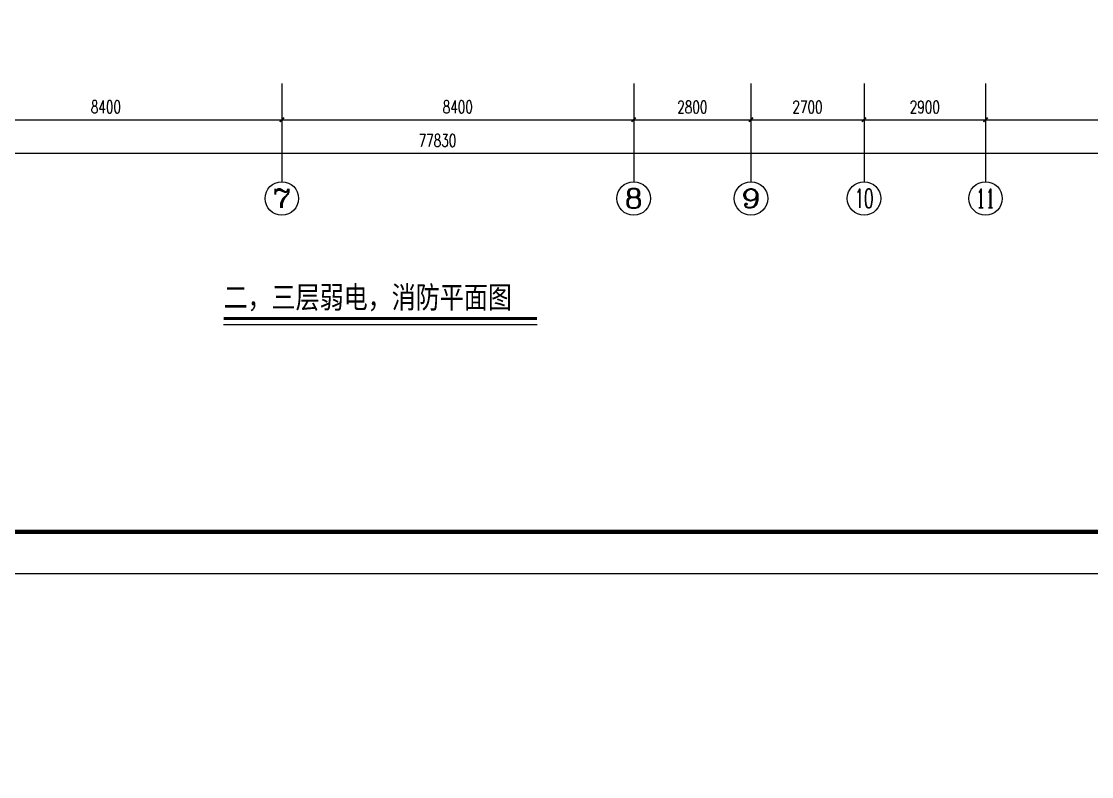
# Model space of a CAD drawing. Extents: x 2166032 to 5302137, y 581493 to 2416206.
# Drawn here: x 2596971 to 2622521, y 1105586 to 1123625 of the extents above; entities that cross this region are included whole.
import ezdxf
from ezdxf.enums import TextEntityAlignment as Align

# ---------------------------------------------------------------- set-up
doc = ezdxf.new("R2010")
doc.units = 0
doc.header["$LTSCALE"] = 1000
doc.header["$MEASUREMENT"] = 0
for name, color, linetype in [('AXIS', 3, 'Continuous'), ('AXIS_TEXT', 7, 'Continuous'), ('DIM_SYMB', 3, 'Continuous'), ('PUB_TEXT', 7, 'Continuous'), ('PUB_TITLE', 137, 'Continuous')]:
    doc.layers.add(name, color=color, linetype=linetype)
doc.styles.add('_TCH_AXIS', font='complex_.ttf')
doc.styles.add('COMPLEX', font='complex_.ttf')
doc.styles.add('DIM_FONT', font='simplex_.ttf', dxfattribs={"width": 0.7})
doc.styles.add('hz（黑）', font='simhei.ttf', dxfattribs={"width": 0.8})
doc.dimstyles.new('DIMN', dxfattribs={"dimtxt": 300, "dimasz": 100, "dimexe": 250, "dimexo": 300, "dimgap": 150, "dimtad": 1, "dimdec": 0, "dimzin": 0, "dimdsep": 46, "dimtxsty": 'DIM_FONT', "dimblk": 'ARCHTICK', "dimcen": 0.09, "dimclrt": 7, "dimazin": 2, "dimtfac": 1, "dimtdec": 0, "dimtix": 1, "dimtmove": 2, "dimatfit": 3, "dimldrblk": 'ARCHTICK', "dimfxl": 1, "dimtolj": 1, "dimtzin": 0, "dimarcsym": 0})

# ---------------------------------------------------------------- blocks, each defined once
blk = doc.blocks.new('_ArchTick')
at = {"color": 0, "linetype": 'ByBlock', "const_width": 0.4}
blk.add_lwpolyline([(-0.5, -0.5), (0.5, 0.5)], dxfattribs=at)
blk = doc.blocks.new('*D2700')
at = {"layer": 'AXIS', "color": 0, "lineweight": -2}
for p, q in [((2594789, 1122138), (2594789, 1121027)), ((2603189, 1122138), (2603189, 1121027)), ((2594789, 1121277), (2603189, 1121277))]:
    blk.add_line(p, q, dxfattribs=at)
at = {"layer": 'Defpoints', "color": 0}
for p in [(2594789, 1122438), (2603189, 1122438), (2603189, 1121277)]:
    blk.add_point(p, dxfattribs=at)
at = {"layer": 'AXIS', "color": 0, "lineweight": -2, "xscale": 100, "yscale": 100, "zscale": 100, "rotation": 180}
blk.add_blockref('_ArchTick', (2594789, 1121277), dxfattribs=at)
at = {"layer": 'AXIS', "color": 0, "lineweight": -2, "xscale": 100, "yscale": 100, "zscale": 100}
blk.add_blockref('_ArchTick', (2603189, 1121277), dxfattribs=at)
at = {"layer": 'AXIS', "color": 7, "insert": (2598989, 1121582), "char_height": 300, "attachment_point": 5, "style": 'DIM_FONT'}
blk.add_mtext('\\A1;8400', dxfattribs=at)
blk = doc.blocks.new('*D2701')
at = {"layer": 'AXIS', "color": 0, "lineweight": -2}
for p, q in [((2603189, 1122138), (2603189, 1121027)), ((2611589, 1122138), (2611589, 1121027)), ((2603189, 1121277), (2611589, 1121277))]:
    blk.add_line(p, q, dxfattribs=at)
at = {"layer": 'Defpoints', "color": 0}
for p in [(2603189, 1122438), (2611589, 1122438), (2611589, 1121277)]:
    blk.add_point(p, dxfattribs=at)
at = {"layer": 'AXIS', "color": 0, "lineweight": -2, "xscale": 100, "yscale": 100, "zscale": 100, "rotation": 180}
blk.add_blockref('_ArchTick', (2603189, 1121277), dxfattribs=at)
at = {"layer": 'AXIS', "color": 0, "lineweight": -2, "xscale": 100, "yscale": 100, "zscale": 100}
blk.add_blockref('_ArchTick', (2611589, 1121277), dxfattribs=at)
at = {"layer": 'AXIS', "color": 7, "insert": (2607389, 1121582), "char_height": 300, "attachment_point": 5, "style": 'DIM_FONT'}
blk.add_mtext('\\A1;8400', dxfattribs=at)
blk = doc.blocks.new('*D2702')
at = {"layer": 'AXIS', "color": 0, "lineweight": -2}
for p, q in [((2611589, 1122138), (2611589, 1121027)), ((2614389, 1122138), (2614389, 1121027)), ((2611589, 1121277), (2614389, 1121277))]:
    blk.add_line(p, q, dxfattribs=at)
at = {"layer": 'Defpoints', "color": 0}
for p in [(2611589, 1122438), (2614389, 1122438), (2614389, 1121277)]:
    blk.add_point(p, dxfattribs=at)
at = {"layer": 'AXIS', "color": 0, "lineweight": -2, "xscale": 100, "yscale": 100, "zscale": 100, "rotation": 180}
blk.add_blockref('_ArchTick', (2611589, 1121277), dxfattribs=at)
at = {"layer": 'AXIS', "color": 0, "lineweight": -2, "xscale": 100, "yscale": 100, "zscale": 100}
blk.add_blockref('_ArchTick', (2614389, 1121277), dxfattribs=at)
at = {"layer": 'AXIS', "color": 7, "insert": (2612989, 1121579), "char_height": 300, "attachment_point": 5, "style": 'DIM_FONT'}
blk.add_mtext('\\A1;2800', dxfattribs=at)
blk = doc.blocks.new('*D2703')
at = {"layer": 'AXIS', "color": 0, "lineweight": -2}
for p, q in [((2614389, 1122138), (2614389, 1121027)), ((2617089, 1122138), (2617089, 1121027)), ((2614389, 1121277), (2617089, 1121277))]:
    blk.add_line(p, q, dxfattribs=at)
at = {"layer": 'Defpoints', "color": 0}
for p in [(2614389, 1122438), (2617089, 1122438), (2617089, 1121277)]:
    blk.add_point(p, dxfattribs=at)
at = {"layer": 'AXIS', "color": 0, "lineweight": -2, "xscale": 100, "yscale": 100, "zscale": 100, "rotation": 180}
blk.add_blockref('_ArchTick', (2614389, 1121277), dxfattribs=at)
at = {"layer": 'AXIS', "color": 0, "lineweight": -2, "xscale": 100, "yscale": 100, "zscale": 100}
blk.add_blockref('_ArchTick', (2617089, 1121277), dxfattribs=at)
at = {"layer": 'AXIS', "color": 7, "insert": (2615739, 1121579), "char_height": 300, "attachment_point": 5, "style": 'DIM_FONT'}
blk.add_mtext('\\A1;2700', dxfattribs=at)
blk = doc.blocks.new('*D2704')
at = {"layer": 'AXIS', "color": 0, "lineweight": -2}
for p, q in [((2617089, 1122138), (2617089, 1121027)), ((2619989, 1122138), (2619989, 1121027)), ((2617089, 1121277), (2619989, 1121277))]:
    blk.add_line(p, q, dxfattribs=at)
at = {"layer": 'Defpoints', "color": 0}
for p in [(2617089, 1122438), (2619989, 1122438), (2619989, 1121277)]:
    blk.add_point(p, dxfattribs=at)
at = {"layer": 'AXIS', "color": 0, "lineweight": -2, "xscale": 100, "yscale": 100, "zscale": 100, "rotation": 180}
blk.add_blockref('_ArchTick', (2617089, 1121277), dxfattribs=at)
at = {"layer": 'AXIS', "color": 0, "lineweight": -2, "xscale": 100, "yscale": 100, "zscale": 100}
blk.add_blockref('_ArchTick', (2619989, 1121277), dxfattribs=at)
at = {"layer": 'AXIS', "color": 7, "insert": (2618539, 1121579), "char_height": 300, "attachment_point": 5, "style": 'DIM_FONT'}
blk.add_mtext('\\A1;2900', dxfattribs=at)
blk = doc.blocks.new('*D2705')
at = {"layer": 'AXIS', "color": 0, "lineweight": -2}
for p, q in [((2619989, 1122138), (2619989, 1121027)), ((2628389, 1122138), (2628389, 1121027)), ((2619989, 1121277), (2628389, 1121277))]:
    blk.add_line(p, q, dxfattribs=at)
at = {"layer": 'Defpoints', "color": 0}
for p in [(2619989, 1122438), (2628389, 1122438), (2628389, 1121277)]:
    blk.add_point(p, dxfattribs=at)
at = {"layer": 'AXIS', "color": 0, "lineweight": -2, "xscale": 100, "yscale": 100, "zscale": 100, "rotation": 180}
blk.add_blockref('_ArchTick', (2619989, 1121277), dxfattribs=at)
at = {"layer": 'AXIS', "color": 0, "lineweight": -2, "xscale": 100, "yscale": 100, "zscale": 100}
blk.add_blockref('_ArchTick', (2628389, 1121277), dxfattribs=at)
at = {"layer": 'AXIS', "color": 7, "insert": (2624189, 1121582), "char_height": 300, "attachment_point": 5, "style": 'DIM_FONT'}
blk.add_mtext('\\A1;8400', dxfattribs=at)
blk = doc.blocks.new('*D2709')
at = {"layer": 'AXIS', "color": 0, "lineweight": -2}
for p, q in [((2567989, 1121838), (2567989, 1120227)), ((2645819, 1121838), (2645819, 1120227)), ((2567989, 1120477), (2645819, 1120477))]:
    blk.add_line(p, q, dxfattribs=at)
at = {"layer": 'Defpoints', "color": 0}
for p in [(2567989, 1122138), (2645819, 1122138), (2645819, 1120477)]:
    blk.add_point(p, dxfattribs=at)
at = {"layer": 'AXIS', "color": 0, "lineweight": -2, "xscale": 100, "yscale": 100, "zscale": 100, "rotation": 180}
blk.add_blockref('_ArchTick', (2567989, 1120477), dxfattribs=at)
at = {"layer": 'AXIS', "color": 0, "lineweight": -2, "xscale": 100, "yscale": 100, "zscale": 100}
blk.add_blockref('_ArchTick', (2645819, 1120477), dxfattribs=at)
at = {"layer": 'AXIS', "color": 7, "insert": (2606904, 1120779), "char_height": 300, "attachment_point": 5, "style": 'DIM_FONT'}
blk.add_mtext('\\A1;77830', dxfattribs=at)
blk = doc.blocks.new('_AXISO')
blk.add_circle((0, 0), 0.5)
at = {"layer": 'AXIS_TEXT', "style": 'COMPLEX', "width": 1.171875}
blk.add_attdef('A', text='', height=0.56, dxfattribs=at).set_placement((-0.25, -0.28), (0.25, -0.28), align=Align.FIT)

msp = doc.modelspace()

# ---------------------------------------------------------------- linework, layer by layer
msp.add_circle((2604640.5, 1020101.3), 438608.5)
at = {"layer": 'AXIS'}
for p, q in [((2603188.9, 1122138.2), (2603188.9, 1119795.5)), ((2611588.9, 1122138.2), (2611588.9, 1119795.5)), ((2614388.9, 1122138.2), (2614388.9, 1119795.5)), ((2617088.9, 1122138.2), (2617088.9, 1119795.5)), ((2619988.9, 1122138.2), (2619988.9, 1119795.5))]:
    msp.add_line(p, q, dxfattribs=at)
at = {"layer": 'DIM_SYMB', "const_width": 70}
msp.add_lwpolyline([(2601796.6, 1116527.1), (2609284.2, 1116527.1)], dxfattribs=at)
at = {"layer": 'DIM_SYMB'}
msp.add_lwpolyline([(2601796.6, 1116387.1), (2609284.2, 1116387.1)], dxfattribs=at)
at = {"layer": 'PUB_TITLE'}
msp.add_lwpolyline([(2553070.3, 1110434.8), (2658170.3, 1110434.8), (2658170.3, 1169834.8), (2553070.3, 1169834.8)], close=True, dxfattribs=at)
at = {"layer": 'PUB_TITLE', "const_width": 100}
msp.add_lwpolyline([(2555570.3, 1111434.8), (2657170.3, 1111434.8), (2657170.3, 1168834.8), (2555570.3, 1168834.8)], close=True, dxfattribs=at)

# ---------------------------------------------------------------- block references
at = {"layer": 'AXIS'}
ref = msp.add_blockref('_AXISO', (2603188.9, 1119395.5), dxfattribs=dict(at, xscale=800, yscale=800, zscale=800))
ref.add_attrib('A', '7', dxfattribs={"layer": 'AXIS_TEXT', "height": 452.5, "style": '_TCH_AXIS', "width": 1.049113}).set_placement((2602962.6, 1119169.2), (2603415.2, 1119169.2), align=Align.FIT)
ref = msp.add_blockref('_AXISO', (2611588.9, 1119395.5), dxfattribs=dict(at, xscale=800, yscale=800, zscale=800))
ref.add_attrib('A', '8', dxfattribs={"layer": 'AXIS_TEXT', "height": 452.5, "style": '_TCH_AXIS', "width": 1.049113}).set_placement((2611362.6, 1119169.2), (2611815.2, 1119169.2), align=Align.FIT)
ref = msp.add_blockref('_AXISO', (2614388.9, 1119395.5), dxfattribs=dict(at, xscale=800, yscale=800, zscale=800))
ref.add_attrib('A', '9', dxfattribs={"layer": 'AXIS_TEXT', "height": 452.5, "style": '_TCH_AXIS', "width": 1.049113}).set_placement((2614162.6, 1119169.2), (2614615.2, 1119169.2), align=Align.FIT)
ref = msp.add_blockref('_AXISO', (2617088.9, 1119395.5), dxfattribs=dict(at, xscale=800, yscale=800, zscale=800))
ref.add_attrib('A', '10', dxfattribs={"layer": 'AXIS_TEXT', "height": 452.55, "style": '_TCH_AXIS', "width": 0.597514}).set_placement((2616862.6, 1119169.2), (2617315.2, 1119169.2), align=Align.FIT)
ref = msp.add_blockref('_AXISO', (2619988.9, 1119395.5), dxfattribs=dict(at, xscale=800, yscale=800, zscale=800))
ref.add_attrib('A', '11', dxfattribs={"layer": 'AXIS_TEXT', "height": 452.55, "style": '_TCH_AXIS', "width": 0.694043}).set_placement((2619762.6, 1119169.2), (2620215.2, 1119169.2), align=Align.FIT)

# ---------------------------------------------------------------- texts
at = {"layer": 'PUB_TEXT', "style": 'hz（黑）', "width": 0.8}
msp.add_text('二，三层弱电，消防平面图', height=525.738, dxfattribs=at).set_placement((2601796.6, 1116773.5, 0))

# ---------------------------------------------------------------- dimensions: what is measured, and where the dimension line sits
at = {"layer": 'AXIS'}
for p1, p2, distance, picture, middle in [((2594788.9, 1122438.2), (2603188.9, 1122438.2), -1160.8, '*D2700', (2598988.9, 1121582.2)), ((2603188.9, 1122438.2), (2611588.9, 1122438.2), -1160.8, '*D2701', (2607388.9, 1121582.2)), ((2611588.9, 1122438.2), (2614388.9, 1122438.2), -1160.8, '*D2702', (2612988.9, 1121578.8)), ((2614388.9, 1122438.2), (2617088.9, 1122438.2), -1160.8, '*D2703', (2615738.9, 1121578.8)), ((2617088.9, 1122438.2), (2619988.9, 1122438.2), -1160.8, '*D2704', (2618538.9, 1121578.8)), ((2619988.9, 1122438.2), (2628388.9, 1122438.2), -1160.8, '*D2705', (2624188.9, 1121582.2)), ((2567988.9, 1122138.2), (2645818.9, 1122138.2), -1660.8, '*D2709', (2606903.9, 1120778.8))]:
    dim = msp.add_aligned_dim(p1=p1, p2=p2, distance=distance, dimstyle='DIMN', dxfattribs=at)
    dim.commit()
    dim.dimension.update_dxf_attribs({"geometry": picture, "text_midpoint": middle})

doc.saveas('drawing.dxf')
